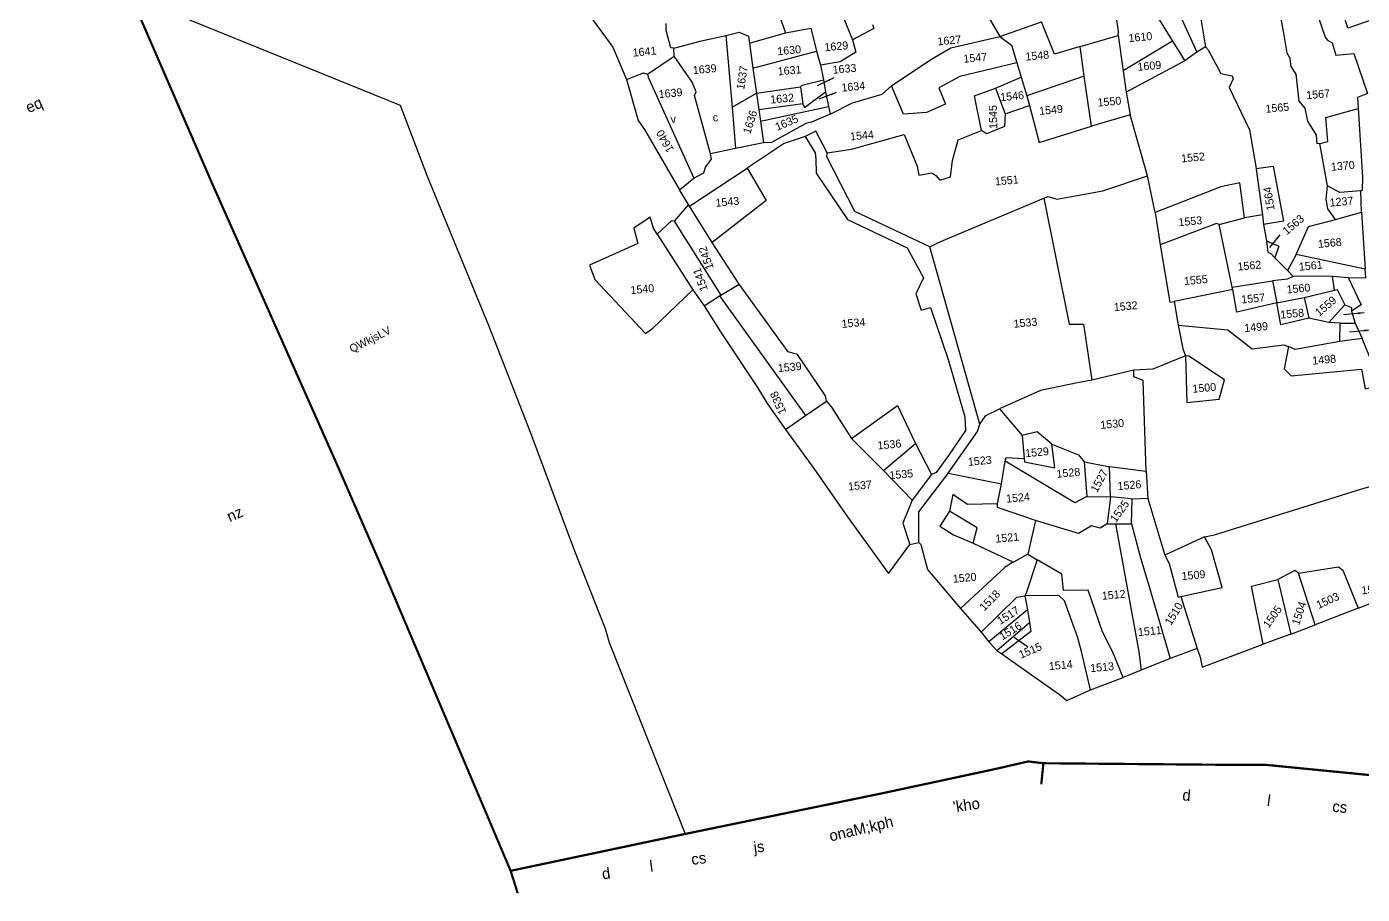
# Model space of a CAD drawing. Header units: metres. Extents: x 277515 to 230369286191, y 2056844 to 115415464409.
# Drawn here: x 278285 to 279508, y 2057033 to 2057827 of the extents above; entities that cross this region are included whole.
import ezdxf

# ---------------------------------------------------------------- set-up
doc = ezdxf.new("R2010")
doc.units = ezdxf.units.M
doc.header["$MEASUREMENT"] = 0
doc.linetypes.add('DIVIDE', pattern=[1.25, 0.5, -0.25, 0, -0.25, 0, -0.25])
for name, color, linetype in [('POLY_PARCEL', 6, 'Continuous'), ('POLY_ROAD', 30, 'Continuous'), ('SYM_ARROW', 1, 'Continuous'), ('TEXT_MAPIN', 7, 'Continuous'), ('TEXT_MAPOUT', 7, 'Continuous'), ('TEXT_PARCEL', 7, 'Continuous'), ('V_BOUND_LINE', 7, 'Continuous'), ('V_DIVIDE_LINE', 7, 'DIVIDE')]:
    doc.layers.add(name, color=color, linetype=linetype)
doc.styles.add('TEXT_MAP', font='', dxfattribs={"height": 1.8})
doc.styles.get('TEXT_MAP').set_extended_font_data('Kruti Dev 050')
doc.dimstyles.get("Standard").update_dxf_attribs({"dimtxt": 0.18, "dimasz": 0.18, "dimexe": 0.18, "dimexo": 0.0625, "dimgap": 0.09, "dimtad": 0, "dimtih": 1, "dimtoh": 1, "dimdec": 4, "dimzin": 0, "dimdsep": 46, "dimtxsty": 'Standard', "dimcen": 0.09, "dimadec": 0, "dimazin": 0, "dimtfac": 1, "dimtdec": 4, "dimtofl": 0, "dimtmove": 0, "dimatfit": 3, "dimfxl": 0, "dimtolj": 1, "dimtzin": 0, "dimarcsym": 0})

# ---------------------------------------------------------------- blocks, each defined once
blk = doc.blocks.new('TEXTARROW')
blk.add_leader([(0.04, -0.01), (8.68, -0.01)], dimstyle='Standard', override={"dimtxt": 2.5, "dimasz": 2.5, "dimexe": 1.25, "dimexo": 0.625, "dimgap": 0.625, "dimtad": 1, "dimtih": 0, "dimtoh": 0, "dimzin": 8, "dimcen": 2.5, "dimtofl": 1})
blk = doc.blocks.new('ee')
at = {"layer": 'POLY_PARCEL'}
for points in [[(221.67, 380.22), (223.31, 379.45), (279.7, 350.12), (284.32, 333.7), (294.98, 298.76), (302.12, 273.98), (309.34, 247.06), (314.76, 228.6), (315.33, 225.41), (320.74, 206.89), (328.38, 180.94)], [(374.45, 367.17), (375.52, 360.8), (377.32, 360.97), (380.45, 361.75), (382.45, 355.32)], [(324.07, 366.2), (328.58, 358.69), (330.97, 351.2)], [(365.83, 364.92), (367.55, 358.3)], [(452.88, 364.84), (452.95, 363.75), (459.28, 345.39)], [(460.15, 363.79), (461.39, 346.36)], [(503.87, 350.14), (493.66, 347.63), (491.58, 357.4), (491.84, 361.81), (498.5, 363.8)], [(342.24, 357.21), (341.54, 357.3), (340.85, 361.29), (341.03, 362.91)], [(411.6, 361.82), (413.04, 358.29), (415.52, 353.03)], [(442.02, 350.75), (442.17, 351.75), (441.74, 360.45), (446.87, 362.62), (447.82, 361.06), (454.09, 348.36)], [(484.97, 322.33), (484.32, 322.37), (484.4, 324.31), (482.7, 327.63), (482.38, 330.55), (481.24, 332.25), (481.08, 338.4), (480.11, 340.18), (480.11, 342.05), (479.54, 343.26), (479.22, 347.39), (478.49, 355.81), (478.08, 357.27), (481.4, 360.75)], [(481.4, 360.75), (485.05, 359.86), (488.37, 346.09), (488.86, 345.37), (489.83, 344.64), (490.4, 341.8), (494.45, 341.8), (496.64, 332.57), (494.37, 331.84), (494.28, 329.38)], [(342.24, 357.21), (348.59, 358.25), (354.15, 358.95)], [(354.15, 358.95), (354.04, 342.78)], [(354.15, 358.95), (357.2, 359.38), (359.2, 358.34), (359.27, 356.76)], [(359.27, 356.76), (367.55, 358.3)], [(367.55, 358.3), (373.32, 358.85), (374.1, 353.58)], [(387.24, 358.35), (387.41, 357.41), (382.45, 355.32)], [(335.78, 351.95), (342.15, 355.38)], [(342.15, 355.38), (342.24, 357.21)], [(348.24, 332.78), (345.89, 346.17), (346.33, 346.95), (345.63, 349.21), (342.15, 355.38)], [(359.27, 356.76), (359.54, 351.03)], [(382.45, 355.32), (382.89, 352.54), (379.23, 350.63), (374.71, 350.36)], [(415.52, 353.03), (425.11, 355.39)], [(433.27, 349.11), (427.38, 347.94), (425.11, 355.39)], [(330.97, 351.2), (334.91, 352.29), (335.78, 351.95)], [(335.78, 351.95), (335.87, 351.22)], [(359.54, 351.03), (374.1, 353.58)], [(374.1, 353.58), (374.71, 350.36)], [(390.19, 344.19), (399.59, 349.32), (404.28, 351.49), (415.52, 353.03)], [(415.52, 353.03), (417.92, 350.8), (418.75, 346.74)], [(330.97, 351.2), (332.76, 341.74), (333.98, 339.56), (340.57, 325.32)], [(335.87, 351.22), (343.98, 327.65)], [(359.54, 351.03), (359.8, 345.39)], [(374.71, 350.36), (375.06, 346.95)], [(433.27, 349.11), (442.02, 350.75)], [(433.54, 342.38), (433.27, 349.11)], [(442.02, 350.75), (442.42, 342.75)], [(359.8, 345.39), (369.81, 345.91)], [(369.81, 345.91), (370.24, 346.26), (375.06, 346.95)], [(369.81, 345.91), (369.98, 342)], [(375.06, 346.95), (375.33, 344.27)], [(418.75, 346.74), (405.69, 344.86), (400.74, 342.77), (401.95, 338.95), (397.52, 337.47), (392.3, 337.64), (390.19, 344.19)], [(418.75, 346.74), (419.43, 343.43)], [(454.09, 348.36), (442.42, 342.75)], [(454.09, 348.36), (456.47, 343.71)], [(461.39, 346.36), (459.28, 345.39)], [(461.39, 346.36), (461.92, 345.66), (464.27, 340.07), (466.7, 339.34), (466.86, 338.69), (465.81, 336.83), (469.46, 326.87), (470.17, 318.1)], [(354.04, 342.78), (353.93, 333.43)], [(354.04, 342.78), (359.8, 345.39)], [(359.8, 345.39), (359.98, 341.64)], [(369.98, 342), (370.24, 341.21), (375.33, 344.27)], [(375.33, 344.27), (375.67, 340.88)], [(375.84, 339.15), (381.15, 341.24), (387.93, 342.54), (390.19, 344.19)], [(413.43, 341.55), (419.43, 343.43)], [(419.43, 343.43), (420.31, 339.15)], [(442.42, 342.75), (442.67, 337.91)], [(456.47, 343.71), (442.67, 337.91)], [(459.28, 345.39), (456.47, 343.71)], [(369.98, 342), (359.98, 341.64)], [(359.98, 341.64), (360.1, 339.05)], [(360.1, 339.05), (375.67, 340.88)], [(375.67, 340.88), (375.84, 339.15)], [(409.43, 332.34), (408.56, 340.25), (413.43, 341.55)], [(413.43, 341.55), (415.09, 335.56)], [(433.54, 342.38), (420.31, 339.15)], [(434.16, 331.03), (433.54, 342.38)], [(360.1, 339.05), (360.33, 334.09)], [(375.84, 339.15), (371.55, 337.74), (370.24, 337.56), (362.16, 334), (360.33, 334.09)], [(415.09, 335.56), (420.69, 336.9)], [(420.31, 339.15), (420.69, 336.9)], [(420.69, 336.9), (422.12, 328.45), (434.16, 331.03)], [(442.67, 337.91), (443.05, 332.75)], [(360.33, 334.09), (353.93, 333.43)], [(369.83, 334.63), (364.92, 333.52), (356.16, 328.75)], [(415.09, 335.56), (414.65, 332.77), (410.48, 331.47), (409.43, 332.34)], [(343.98, 327.65), (346.33, 328.61), (346.85, 329.91), (348.33, 331.57), (348.24, 332.78)], [(353.93, 333.43), (348.24, 332.78)], [(374.42, 330.51), (379.95, 330.86), (392.04, 333.04), (394.3, 325.65), (394.47, 323.65), (397.43, 323.91), (398.3, 323.21), (399.08, 322.08), (401.52, 322.6), (402.3, 326.25), (404.04, 330.69), (409.43, 332.34)], [(443.05, 332.75), (434.16, 331.03)], [(445.69, 318.74), (443.05, 332.75)], [(340.57, 325.32), (343.98, 327.65)], [(342.45, 321.47), (356.16, 328.75)], [(356.16, 328.75), (359.71, 321.12), (346.79, 312.89)], [(484.97, 322.33), (486.75, 322.62), (486.83, 328.08), (494.28, 329.38)], [(494.28, 329.38), (493.8, 313.91)], [(342.26, 321.89), (340.57, 325.32)], [(342.26, 321.89), (338.69, 318.42)], [(342.45, 321.47), (342.26, 321.89)], [(485.78, 312.7), (484.97, 322.33)], [(334.61, 315.91), (333.92, 317.29), (333.4, 319.81), (329.49, 317.73), (330.1, 314.17), (318.82, 310.36), (319.69, 307.06), (329.93, 293.88), (331.66, 294.92), (341.47, 302.64)], [(338.69, 318.42), (338.08, 318.59), (334.61, 315.91)], [(346.79, 312.89), (342.45, 321.47)], [(421.95, 315.9), (423.01, 316.15), (424.87, 315.34), (435.32, 316.31), (445.69, 318.74)], [(446.61, 310.35), (445.69, 318.74)], [(334.61, 315.91), (341.47, 302.64)], [(338.69, 318.42), (347.63, 300.91)], [(395.46, 307.37), (397.65, 308.21), (421.95, 315.9)], [(421.95, 315.9), (425.03, 287.14), (428.27, 286.82), (428.95, 274.13)], [(470.17, 318.1), (474.03, 318.28), (475.16, 305.73), (470.62, 305.41)], [(470.17, 318.1), (470.19, 317.96), (470.59, 307.59)], [(351.96, 302.99), (346.79, 312.89)], [(466.54, 307.27), (466.22, 315.21), (461.84, 314.72), (446.61, 310.35)], [(486.9, 305.04), (485.37, 307.59), (485.21, 309.78), (485.78, 312.7)], [(493.15, 310.92), (488.45, 310.99), (485.78, 312.7)], [(493.8, 313.91), (493.47, 310.91), (493.15, 310.92)], [(446.61, 310.35), (447.1, 303.01)], [(492.89, 306.09), (493.15, 310.92)], [(460.73, 306.33), (460.16, 306.57), (447.1, 303.01)], [(460.73, 306.33), (466.54, 307.27)], [(470.59, 307.59), (466.54, 307.27)], [(470.59, 307.59), (470.62, 305.41)], [(462.35, 291.98), (460.73, 306.33)], [(470.62, 305.41), (471.01, 301.67)], [(477.34, 297.99), (480.66, 303.98), (486.9, 305.04)], [(486.9, 305.04), (492.89, 306.09)], [(492.89, 306.09), (492.49, 293.29)], [(341.47, 302.64), (343.63, 298.82)], [(343.63, 298.82), (347.32, 300.74)], [(347.32, 300.74), (347.63, 300.91)], [(347.32, 300.74), (364.09, 272.15)], [(347.63, 300.91), (351.96, 302.99)], [(369.08, 274.93), (368.91, 276.14), (363.53, 286.03), (361.53, 286.81), (351.96, 302.99)], [(447.1, 303.01), (448.07, 289.97), (449.04, 289.97)], [(471.01, 301.67), (473.61, 300.18), (472.52, 297.67)], [(471.01, 301.67), (471.07, 299.13), (471.67, 298.72), (472.52, 297.67)], [(343.63, 298.82), (346.87, 292.45), (353.9, 279.44), (355.72, 275.62), (359.28, 269.47)], [(472.52, 297.67), (475.04, 294.62)], [(477.34, 297.99), (475.04, 294.62)], [(492.49, 293.29), (477.34, 297.99)], [(475.04, 294.62), (476.19, 293.14)], [(462.39, 291.5), (449.04, 289.97)], [(462.35, 291.98), (471.5, 292.55)], [(462.39, 291.5), (462.35, 291.98)], [(471.99, 287.53), (462.84, 286.31), (462.39, 291.5)], [(476.19, 293.14), (474.91, 292.63), (471.5, 292.55)], [(471.5, 292.55), (471.99, 287.53)], [(485.04, 292.39), (476.19, 293.14)], [(485.15, 289.22), (485.04, 292.39)], [(485.04, 292.39), (488.52, 291.74)], [(488.52, 291.74), (492.49, 291.27), (492.49, 293.29)], [(488.52, 291.74), (490.87, 285.34), (488.52, 284.13)], [(449.04, 289.97), (449.45, 284.63)], [(478.23, 288.18), (485.15, 289.22)], [(485.15, 289.22), (485.76, 289.31), (487.22, 285.67)], [(471.99, 287.53), (478.23, 288.18)], [(478.88, 283.48), (472.4, 282.59), (471.99, 287.53)], [(478.23, 288.18), (478.88, 283.48)], [(483.25, 282.1), (487.22, 285.67)], [(487.22, 285.67), (488.6, 284.94), (488.52, 284.13)], [(449.45, 284.63), (460.49, 282.51), (465.51, 277.81), (472.72, 277.97), (473.69, 277.57)], [(449.45, 284.63), (450.01, 279.2), (450.42, 277.58)], [(483.25, 282.1), (478.88, 283.48)], [(488.52, 284.13), (489.09, 281.37)], [(485.76, 281.7), (483.25, 282.1)], [(485.28, 277.57), (485.76, 281.7)], [(485.76, 281.7), (489.09, 281.37)], [(489.09, 281.37), (490.38, 277.81)], [(450.42, 277.58), (442.8, 275.31), (438.56, 275.45)], [(450.42, 277.58), (449.78, 267.1), (457.07, 267.18), (458.69, 271.39), (451.16, 277.46), (450.42, 277.58)], [(473.69, 277.57), (472.23, 272.63), (473.69, 270.93), (489.57, 270.93), (489.98, 266.47), (493.3, 266.88), (493.95, 267.44), (492.17, 271.9), (490.38, 277.81)], [(485.28, 277.57), (475.15, 276.76), (473.69, 277.57)], [(490.38, 277.81), (485.28, 277.57)], [(364.09, 272.15), (369.08, 274.93)], [(369.08, 274.93), (370.06, 273.51), (373.88, 266.05)], [(428.95, 274.13), (425.7, 273.78), (417.25, 272.85), (407.69, 269.59)], [(438.56, 275.45), (428.95, 274.13)], [(439.21, 252.56), (440.43, 272.93), (438.4, 273.99), (438.56, 275.45)], [(359.28, 269.47), (364.09, 272.15)], [(373.88, 266.05), (384.89, 272.46), (388.02, 263.88), (388.13, 263.61)], [(359.28, 269.47), (364.85, 260.15), (371.36, 248.62), (379.34, 235.01), (384.72, 241.11)], [(402.9, 266.6), (404.45, 268.37), (407.69, 269.59)], [(407.69, 269.59), (412.17, 263.13)], [(373.88, 266.05), (380.38, 258.24)], [(380.38, 258.24), (388.13, 263.61)], [(388.13, 263.61), (391.07, 256.31)], [(412.17, 263.13), (412.14, 257.93)], [(418.65, 260.58), (418.65, 260.58), (415.6, 263.69), (412.17, 263.13)], [(407.85, 257.76), (408.17, 258.57), (412.14, 257.93)], [(412.14, 257.93), (412.14, 257.2), (418.79, 255.25), (418.65, 260.58)], [(418.65, 260.58), (418.65, 260.58), (424.38, 257.68), (425.53, 255.98)], [(380.38, 258.24), (386.15, 250.95)], [(394.81, 256.28), (406.56, 252.8)], [(406.56, 252.8), (407.85, 257.76)], [(425.41, 248.11), (422.6, 246.99), (407.85, 257.76)], [(425.53, 255.98), (425.41, 248.11)], [(425.53, 255.98), (430.87, 254.42), (431.1, 254.37)], [(405.26, 248.35), (406.56, 252.8)], [(430.7, 247.54), (431.1, 254.37)], [(431.1, 254.37), (439.21, 252.56)], [(439.21, 252.56), (439, 246.4)], [(405.26, 248.35), (398.52, 248.82), (395.44, 251.41), (394.32, 247.74)], [(394.32, 247.74), (391.86, 244.55), (394.76, 242.37), (398.97, 240.1)], [(398.97, 240.1), (400.18, 243.45), (394.32, 247.74)], [(413.37, 243.81), (405.18, 247.54), (405.26, 248.35)], [(425.41, 248.11), (430.7, 247.54)], [(430.7, 247.54), (429.41, 241.59)], [(435.49, 246.57), (434.6, 246.81), (430.7, 247.54)], [(430.7, 247.54), (430.7, 247.54)], [(434.84, 241.09), (435.49, 246.57)], [(439, 246.4), (435.49, 246.57)], [(439, 246.4), (441.66, 233.39)], [(450.89, 236.62), (453.2, 236.93), (486.18, 243.9), (502.38, 247.14), (504.73, 239.85), (502.38, 233.42)], [(413.37, 243.81), (411, 236.43)], [(429.41, 241.59), (427.71, 240.74), (425.84, 241.47), (422.77, 240.01), (413.37, 243.81)], [(386.8, 241.32), (387.18, 240.88), (388.15, 235.13), (394.72, 225.71)], [(429.41, 241.59), (431.21, 241.43)], [(431.21, 241.43), (433.77, 212.25)], [(431.21, 241.43), (434.84, 241.09)], [(434.84, 241.09), (436.15, 233.26), (437.45, 226.95), (440.65, 210.13)], [(398.97, 240.1), (407.62, 235)], [(407.62, 235), (407.35, 234.89), (405.65, 234), (394.72, 225.71)], [(411, 236.43), (407.62, 235)], [(412.93, 235), (409.75, 227.76), (409.4, 227.17)], [(411, 236.43), (412.93, 235)], [(429.72, 206.87), (427.94, 212.86), (426.07, 217.48), (423.72, 227.11), (418.19, 227.57), (418.19, 231.24), (412.93, 235)], [(450.89, 236.62), (441.66, 233.39)], [(444.39, 223.78), (453.81, 224.92), (452.19, 233.59), (450.89, 236.62)], [(441.66, 233.39), (442.47, 231.4), (443.77, 223.71), (444.39, 223.78)], [(394.72, 225.71), (398.88, 219.93)], [(398.88, 219.93), (407.6, 227.03), (409.4, 227.17)], [(422.18, 204.76), (420.97, 213.51), (420.4, 216.91), (418.21, 225.25), (417.08, 226.55), (409.4, 227.17)], [(409.4, 227.17), (409.74, 224.01)], [(461.79, 211.4), (460.41, 224.6), (466.42, 225.59)], [(471.22, 226.52), (470.44, 227.25), (466.42, 225.59)], [(466.42, 225.59), (468.19, 213.02)], [(471.22, 226.52), (480.28, 227.17), (481.18, 226.3), (483.86, 217.47)], [(473.86, 214.64), (471.22, 226.52)], [(409.74, 224.01), (400.38, 217.65)], [(409.74, 224.01), (409.91, 221.12)], [(444.39, 223.78), (446.93, 211.8)], [(398.88, 219.93), (400.38, 217.65)], [(401.98, 215.51), (409.91, 221.12)], [(409.91, 221.12), (410.03, 219.1), (403.06, 214.64)], [(483.86, 217.47), (491.98, 219.82)], [(400.38, 217.65), (401.98, 215.51)], [(483.86, 217.47), (473.86, 214.64)], [(401.98, 215.51), (403.06, 214.64)], [(403.06, 214.64), (406.38, 211.81), (415.13, 204.36), (416.67, 202.9), (422.18, 204.76)], [(468.19, 213.02), (473.86, 214.64)], [(433.77, 212.25), (433.96, 208.09)], [(446.93, 211.8), (440.65, 210.13)], [(446.93, 211.8), (447.45, 209.78), (447.69, 207.51), (461.79, 211.4)], [(468.19, 213.02), (461.79, 211.4)], [(433.96, 208.09), (429.72, 206.87)], [(440.65, 210.13), (433.96, 208.09)], [(422.18, 204.76), (429.72, 206.87)]]:
    blk.add_lwpolyline(points, dxfattribs=at)
at = {"layer": 'POLY_ROAD'}
for points in [[(374.42, 330.51), (372.34, 335.65), (369.83, 334.63)], [(369.83, 334.63), (371.73, 330.82), (371.73, 329.33), (371.52, 326.25), (377.58, 315.19), (390.36, 307.58), (393.35, 300.51), (391.31, 297.12), (392.13, 293.31), (394.31, 293.72), (397.16, 281.76), (399.75, 268.57), (399.61, 265.44), (395.23, 260.25), (392.17, 256.64), (391.07, 256.31)], [(395.46, 307.37), (379.35, 316.83), (374.2, 329.63), (374.42, 330.51)], [(402.9, 266.6), (395.46, 307.37)], [(394.81, 256.28), (402.24, 264.96), (402.9, 266.6)], [(391.07, 256.31), (386.15, 250.95)], [(386.8, 241.32), (387.46, 248.22), (394.47, 255.88), (394.81, 256.28)], [(386.15, 250.95), (383.63, 246.03), (384.72, 241.11)], [(384.72, 241.11), (386.8, 241.32)]]:
    blk.add_lwpolyline(points, dxfattribs=at)
at = {"layer": 'V_BOUND_LINE', "const_width": 0.5}
for points in [[(288.5, 176.32), (281.2, 199.25), (266.17, 246.4), (258.01, 271.17), (235.93, 336.66), (221.67, 380.22)], [(328.38, 180.94), (373.24, 185.92), (398.7, 188.95), (406.71, 190.02), (410.09, 189.3), (450.45, 185.19), (459.88, 184.3), (492.99, 177.9), (520.94, 172.74), (587.46, 160.24)], [(288.5, 176.32), (328.38, 180.94)]]:
    blk.add_lwpolyline(points, dxfattribs=at)
at = {"layer": 'V_DIVIDE_LINE', "ltscale": 10, "const_width": 0.5, "flags": 128}
blk.add_lwpolyline([(410.09, 189.3), (409.18, 184.6)], dxfattribs=at)
at = {"layer": 'V_DIVIDE_LINE', "ltscale": 10, "const_width": 0.5}
blk.add_lwpolyline([(288.5, 176.32), (288.5, 176.32), (289.62, 171.17)], dxfattribs=at)
at = {"layer": 'SYM_ARROW'}
for p, xscale, yscale, zscale, rotation in [((377.48, 347.22), 0.482415848953994, 0.482415848953994, 0.482415848953994, 200.3135319076286), ((377.68, 343.85), 0.482415848953994, 0.482415848953994, 0.482415848953994, 195.4146333027088), ((474.11, 302.74), 0.4263682830282306, 0.4263682830282306, 0.4263682830282306, 224.9853241643675), ((491.4, 283.51), 0.5460265036704406, 0.5460265036704406, 0.5460265036704406, 180), ((492.43, 279.5), 0.5460265036704406, 0.5460265036704406, 0.5460265036704406, 180), ((409.01, 215.71), 0.4263682830278668, 0.4263682830278668, 0.4263682830278668, 139.7781899045906)]:
    blk.add_blockref('TEXTARROW', p, dxfattribs=dict(at, xscale=xscale, yscale=yscale, zscale=zscale, rotation=rotation))
at = {"layer": 'TEXT_MAPIN', "style": 'TEXT_MAP'}
for s, p in [('v', (340.02, 340.42)), ('c', (349.48, 339.91))]:
    blk.add_text(s, height=1.8, dxfattribs=at).set_placement(p)
blk.add_text('QWkjsLV', height=1.8, rotation=21.4377, dxfattribs=at).set_placement((263.75, 295.62))
at = {"layer": 'TEXT_MAPOUT', "style": 'TEXT_MAP'}
for s, rotation, p in [('eq', 18.4377, (196.34, 356.06)), ('nz', 18.4377, (232.87, 260.26)), ('onaM;kph', 8.0247, (360.81, 176.2)), ("'kho", 3.4311, (389.04, 180.13)), ('d', 349.9773, (440.38, 178.09)), ('js', 2.5, (343.47, 175.22)), ('l', 347.2522, (459.2, 175.11)), ('d', 2.5, (308.95, 172.45)), ('l', 2.5, (319.8, 173.18)), ('cs', 2.5, (329.27, 173.84)), ('cs', 349.5117, (473.72, 172.42))]:
    blk.add_text(s, height=2.5, rotation=rotation, dxfattribs=at).set_placement(p)
at = {"layer": 'TEXT_PARCEL', "style": 'TEXT_MAP'}
for s, p in [('1641', (332.91, 356.14)), ('1630', (365.34, 353.43)), ('1629', (375.99, 353.33)), ('1639', (346.02, 350.96)), ('1627', (401.42, 352.29)), ('1631', (365.01, 348.9)), ('1633', (377.35, 348.12)), ('1547', (406.88, 347.86)), ('1548', (420.8, 347.05)), ('1610', (444.3, 349.06)), ('1639', (337.88, 346.3)), ('1634', (378.95, 343.95)), ('1632', (362.75, 342.75)), ('1609', (445.71, 342.42)), ('1546', (414.32, 338.48)), ('1550', (436.01, 335.25)), ('1544', (379.86, 332.82)), ('1549', (422.74, 334.6)), ('1567', (482.91, 332.53)), ('1565', (473.49, 330.35)), ('1543', (348.33, 320.77)), ('1552', (453.57, 320.99)), ('1551', (411.38, 319.72)), ('1370', (486.96, 315.98)), ('1237', (485.92, 307.99)), ('1553', (451.63, 306.76)), ('1540', (327.46, 302.98)), ('1568', (482.43, 298.99)), ('1555', (451.64, 293.47)), ('1562', (463.94, 295.58)), ('1561', (477.7, 294.28)), ('1534', (374.06, 291.01)), ('1533', (412.58, 287.46)), ('1532', (435.39, 289.07)), ('1557', (464.1, 288.14)), ('1560', (474.46, 289.43)), ('1558', (472.52, 283.93)), ('1539', (358.85, 282.44)), ('1499', (464.17, 281.68)), ('1498', (478.73, 272.95)), ('1500', (451.28, 269.15)), ('1536', (379.57, 263.03)), ('1530', (429.9, 262.98)), ('1523', (399.48, 257.48)), ('1529', (412.47, 258.21)), ('1537', (372.12, 254.46)), ('1535', (381.6, 256.08)), ('1528', (419.06, 252.95)), ('1524', (407.25, 248.42)), ('1526', (432.49, 248.9)), ('1521', (404.01, 239.69)), ('1520', (393.65, 231.6)), ('1509', (444.96, 227.42)), ('1512', (426.68, 224.67)), ('1502', (484.94, 220.47)), ('1511', (434.01, 215.79)), ('1514', (413.35, 210.02)), ('1513', (422.57, 208.71))]:
    blk.add_text(s, height=1.8, dxfattribs=at).set_placement(p)
for s, rotation, p in [('1637', 75.9569, (357.11, 346.34)), ('1636', 67.3696, (357.56, 336.25)), ('1635', 17.6416, (363.67, 336.49)), ('1640', 113.7604, (340.2, 334.46)), ('1545', 85.9122, (413.01, 332.38)), ('1564', 93.5782, (473.47, 308.43)), ('1542', 104.0431, (346.61, 307.12)), ('1541', 104.0432, (344.85, 302.42)), ('1563', 34.6813, (475.62, 302.47)), ('1559', 34.9781, (481.2, 283.52)), ('1538', 108.4438, (359.88, 273.3)), ('1527', 56.2963, (427.75, 248.68)), ('1525', 48.7995, (431.33, 241.57)), ('1518', 39.7474, (399.98, 224.51)), ('1517', 26.5532, (403.29, 221.16)), ('1510', 53.1159, (441.55, 217.4)), ('1516', 26.5532, (403.46, 217.64)), ('1505', 49.3841, (463.39, 214.74)), ('1504', 66.2396, (470.23, 214.74)), ('1503', 19.1135, (474.94, 218.09)), ('1515', 17.9192, (407.23, 213.16))]:
    blk.add_text(s, height=1.8, rotation=rotation, dxfattribs=at).set_placement(p)

msp = doc.modelspace()

# ---------------------------------------------------------------- block references
at = {"xscale": 4.068418026143748, "yscale": 4.068418026143748, "zscale": 4.068418026143748, "rotation": 5.322478056082415}
msp.add_blockref('ee', (277626, 2056231.2), dxfattribs=at)

doc.saveas('drawing.dxf')
